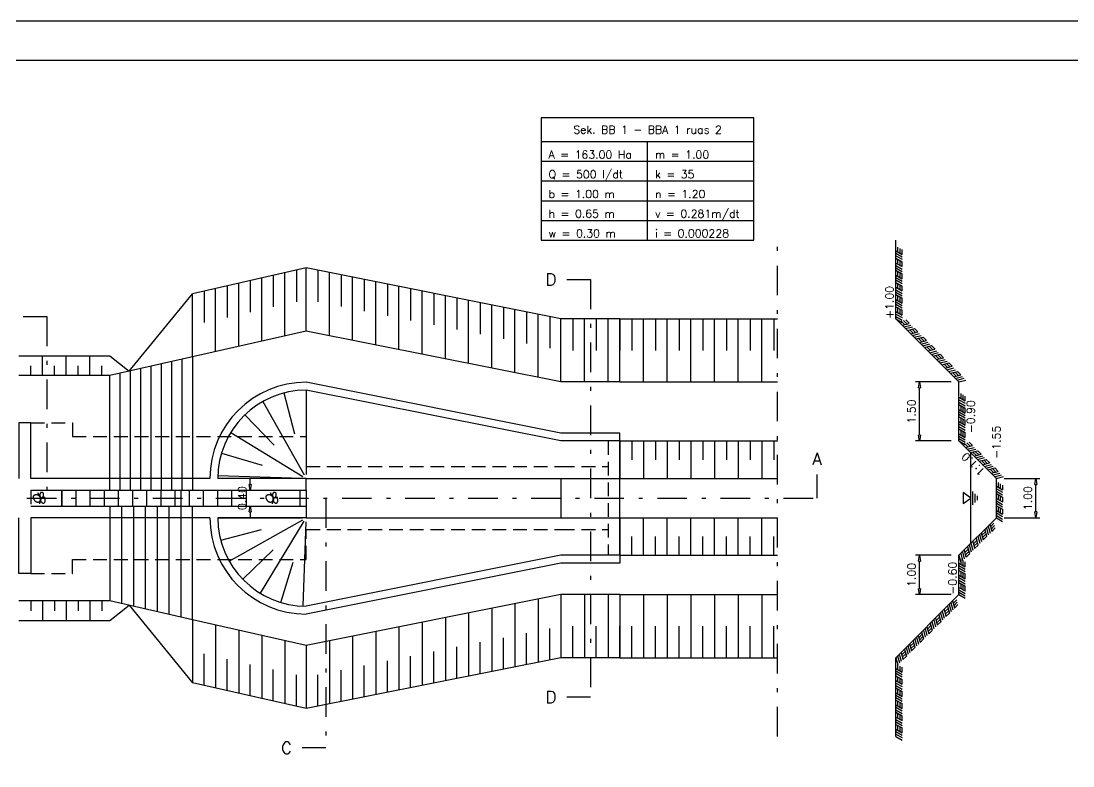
# Model space of a CAD drawing. Header units: inches. Extents: x -5 to 79.1, y -1 to 58.4.
# Drawn here: x 18.96 to 45.65, y 39.49 to 58.4 of the extents above; entities that cross this region are included whole.
import ezdxf
from ezdxf.enums import TextEntityAlignment as Align

# ---------------------------------------------------------------- set-up
doc = ezdxf.new("R2010")
doc.units = ezdxf.units.IN
doc.header["$MEASUREMENT"] = 0
doc.linetypes.add('DASHDOT', pattern=[1, 0.5, -0.25, 0, -0.25])
doc.linetypes.add('DASHED', pattern=[0.75, 0.5, -0.25])
doc.styles.add('L120', font='simplex.shx', dxfattribs={"height": 0.1525})
doc.styles.add('L80', font='simplex.shx', dxfattribs={"height": 0.1015})
doc.styles.get("Standard").update_dxf_attribs({"font": 'simplex.shx'})
doc.dimstyles.get("Standard").update_dxf_attribs({"dimtxt": 0.18, "dimasz": 0.18, "dimexe": 0.18, "dimexo": 0.0625, "dimgap": 0.09, "dimtad": 0, "dimtih": 1, "dimtoh": 1, "dimdec": 4, "dimzin": 0, "dimdsep": 46, "dimtxsty": 'Standard', "dimcen": 0.09, "dimadec": 0, "dimazin": 0, "dimtfac": 1, "dimtdec": 4, "dimtofl": 0, "dimtmove": 0, "dimatfit": 3, "dimfxl": 1, "dimtolj": 1, "dimtzin": 0, "dimarcsym": 0})

# ---------------------------------------------------------------- blocks, each defined once
blk = doc.blocks.new('KOPbang')
at = {"color": 2}
blk.add_lwpolyline([(-5, -1), (79.1, -1), (79.1, 58.4), (-5, 58.4)], close=True, dxfattribs=at)
at = {"color": 6}
blk.add_lwpolyline([(0, 0), (78.1, 0), (78.1, 57.4), (0, 57.4)], close=True, dxfattribs=at)
blk = doc.blocks.new('batu')
at = {"color": 1, "linetype": 'Continuous'}
for p, q in [((0.00003, 0.00014), (-0.00066, 0.00136)), ((0.00027, 0.00011), (0.00118, 0.00035)), ((0.0001, -0.00004), (-0.0002, -0.00148))]:
    blk.add_line(p, q, dxfattribs=at)
at = {"color": 2, "linetype": 'Continuous'}
for points in [[(-0.00122, 0.00089), (-0.00116, 0.0009), (-0.00109, 0.00091), (-0.00102, 0.00091), (-0.00095, 0.0009), (-0.00088, 0.00089), (-0.00081, 0.00088), (-0.00074, 0.00086), (-0.00067, 0.00084), (-0.0006, 0.0008), (-0.00054, 0.00077), (-0.00048, 0.00073), (-0.00042, 0.00068), (-0.00037, 0.00063), (-0.00032, 0.00058), (-0.00027, 0.00053), (-0.00023, 0.00048), (-0.00019, 0.00042), (-0.00015, 0.00037), (-0.00012, 0.00031), (-0.00009, 0.00025), (-0.00007, 0.00019), (-0.00005, 0.00012), (-0.00003, 0.00006), (-0.00002, -0.00001), (-0.00002, -0.00009), (-0.00002, -0.00016), (-0.00002, -0.00024), (-0.00003, -0.00032), (-0.00004, -0.00039), (-0.00005, -0.00047), (-0.00007, -0.00054), (-0.00009, -0.00061), (-0.00011, -0.00067), (-0.00013, -0.00073), (-0.00016, -0.00079), (-0.00018, -0.00084), (-0.00021, -0.00088), (-0.00025, -0.00092), (-0.00028, -0.00096), (-0.00032, -0.00099), (-0.00036, -0.00102), (-0.00041, -0.00104), (-0.00046, -0.00106), (-0.00051, -0.00107), (-0.00056, -0.00108), (-0.00062, -0.00108), (-0.00069, -0.00108), (-0.00075, -0.00107), (-0.00083, -0.00105), (-0.0009, -0.00102), (-0.00098, -0.00099), (-0.00106, -0.00095), (-0.00114, -0.0009), (-0.00122, -0.00085), (-0.00129, -0.00078), (-0.00137, -0.00071), (-0.00144, -0.00063), (-0.0015, -0.00055), (-0.00156, -0.00045), (-0.00161, -0.00036), (-0.00166, -0.00026), (-0.0017, -0.00016), (-0.00173, -0.00006), (-0.00175, 0.00003), (-0.00176, 0.00013), (-0.00177, 0.00022), (-0.00176, 0.0003), (-0.00175, 0.00039), (-0.00174, 0.00046), (-0.00171, 0.00053), (-0.00168, 0.0006), (-0.00165, 0.00065), (-0.00161, 0.0007), (-0.00156, 0.00075), (-0.00152, 0.00078), (-0.00147, 0.00082), (-0.00141, 0.00084), (-0.00135, 0.00086), (-0.00129, 0.00088)], [(-0.00009, 0.00109), (-0.00011, 0.00103), (-0.00012, 0.00097), (-0.00013, 0.0009), (-0.00014, 0.00084), (-0.00014, 0.00077), (-0.00014, 0.0007), (-0.00014, 0.00064), (-0.00013, 0.00058), (-0.00011, 0.00052), (-0.0001, 0.00047), (-0.00007, 0.00042), (-0.00005, 0.00037), (-0.00002, 0.00033), (0.00002, 0.0003), (0.00006, 0.00027), (0.00011, 0.00024), (0.00015, 0.00022), (0.00021, 0.0002), (0.00026, 0.00019), (0.00032, 0.00019), (0.00038, 0.00019), (0.00043, 0.0002), (0.00049, 0.00021), (0.00054, 0.00023), (0.00058, 0.00026), (0.00062, 0.0003), (0.00066, 0.00034), (0.00069, 0.00039), (0.00071, 0.00044), (0.00074, 0.0005), (0.00076, 0.00056), (0.00077, 0.00063), (0.00079, 0.0007), (0.0008, 0.00076), (0.0008, 0.00083), (0.0008, 0.0009), (0.0008, 0.00097), (0.0008, 0.00103), (0.00079, 0.00109), (0.00078, 0.00114), (0.00077, 0.00119), (0.00075, 0.00123), (0.00073, 0.00127), (0.00071, 0.0013), (0.00068, 0.00132), (0.00064, 0.00135), (0.00061, 0.00137), (0.00056, 0.00138), (0.00052, 0.0014), (0.00046, 0.00141), (0.00041, 0.00141), (0.00036, 0.00142), (0.0003, 0.00142), (0.00025, 0.00141), (0.00019, 0.0014), (0.00015, 0.00139), (0.0001, 0.00137), (0.00006, 0.00134), (0.00003, 0.00131), (0, 0.00128), (-0.00003, 0.00124), (-0.00005, 0.00119), (-0.00007, 0.00114)], [(0.00008, -0.00032), (0.00007, -0.0004), (0.00006, -0.00048), (0.00006, -0.00056), (0.00007, -0.00064), (0.00009, -0.00073), (0.00011, -0.0008), (0.00015, -0.00088), (0.0002, -0.00095), (0.00026, -0.00102), (0.00033, -0.00108), (0.0004, -0.00114), (0.00048, -0.00119), (0.00056, -0.00123), (0.00064, -0.00125), (0.00072, -0.00127), (0.00079, -0.00127), (0.00087, -0.00126), (0.00093, -0.00123), (0.00099, -0.0012), (0.00105, -0.00115), (0.00109, -0.00109), (0.00114, -0.00102), (0.00117, -0.00094), (0.0012, -0.00086), (0.00122, -0.00077), (0.00123, -0.00067), (0.00124, -0.00057), (0.00124, -0.00047), (0.00122, -0.00037), (0.0012, -0.00028), (0.00116, -0.00019), (0.00112, -0.00012), (0.00106, -0.00005), (0.00099, 0.00001), (0.00091, 0.00005), (0.00083, 0.00008), (0.00074, 0.00011), (0.00065, 0.00012), (0.00057, 0.00012), (0.00049, 0.0001), (0.00041, 0.00008), (0.00034, 0.00005), (0.00028, 0), (0.00023, -0.00005), (0.00018, -0.00011), (0.00014, -0.00018), (0.00011, -0.00025)]]:
    blk.add_lwpolyline(points, close=True, dxfattribs=at)
blk = doc.blocks.new('_ClosedBlank')
at = {"color": 0, "linetype": 'ByBlock', "lineweight": -2}
for p, q in [((-1, 0.17), (0, 0)), ((-1, 0.17), (-1, -0.17)), ((0, 0), (-1, -0.17))]:
    blk.add_line(p, q, dxfattribs=at)
blk = doc.blocks.new('*D50')
at = {"color": 1, "linetype": 'Continuous', "lineweight": -2}
for p, q in [((24.776, 46.64), (24.776, 46.79)), ((24.876, 46.49), (24.8775, 46.49)), ((24.776, 45.94), (24.776, 45.79)), ((24.876, 46.09), (24.8775, 46.09))]:
    blk.add_line(p, q, dxfattribs=at)
at = {"layer": 'Defpoints', "color": 0, "linetype": 'Continuous'}
for p in [(24.676, 46.49), (24.776, 46.49), (24.676, 46.09)]:
    blk.add_point(p, dxfattribs=at)
at = {"color": 1, "linetype": 'Continuous', "lineweight": -2, "xscale": 0.15, "yscale": 0.15, "zscale": 0.15}
for p, rotation in [((24.776, 46.49), 270), ((24.776, 46.09), 90)]:
    blk.add_blockref('_ClosedBlank', p, dxfattribs=dict(at, rotation=rotation))
at = {"color": 2, "linetype": 'Continuous', "insert": (24.573, 46.29), "char_height": 0.203, "attachment_point": 5, "rotation": 90}
blk.add_mtext('\\A1;0.40', dxfattribs=at)
blk = doc.blocks.new('HWL')
at = {"color": 2, "linetype": 'Continuous'}
for p, q in [((-0.0014, 0.00196), (0, 0)), ((0.0014, 0.00196), (-0.0014, 0.00196)), ((0, 0), (0.0014, 0.00196)), ((-0.00168, -0.00056), (0.00168, -0.00056)), ((-0.00112, -0.00112), (0.00112, -0.00112)), ((-0.00056, -0.00168), (0.00056, -0.00168))]:
    blk.add_line(p, q, dxfattribs=at)
blk = doc.blocks.new('*D51')
at = {"color": 1, "linetype": 'Continuous', "lineweight": -2}
for p, q in [((42.56, 49.24), (41.6585, 49.24)), ((41.76, 47.89), (41.76, 49.09)), ((42.56, 47.74), (41.6585, 47.74))]:
    blk.add_line(p, q, dxfattribs=at)
at = {"layer": 'Defpoints', "color": 0, "linetype": 'Continuous'}
for p in [(41.76, 49.24), (42.76, 49.24), (42.76, 47.74)]:
    blk.add_point(p, dxfattribs=at)
at = {"color": 1, "linetype": 'Continuous', "lineweight": -2, "xscale": 0.15, "yscale": 0.15, "zscale": 0.15}
for p, rotation in [((41.76, 49.24), 90), ((41.76, 47.74), 270)]:
    blk.add_blockref('_ClosedBlank', p, dxfattribs=dict(at, rotation=rotation))
at = {"color": 2, "linetype": 'Continuous', "insert": (41.557, 48.49), "char_height": 0.203, "attachment_point": 5, "rotation": 90}
blk.add_mtext('\\A1;1.50', dxfattribs=at)
blk = doc.blocks.new('*D52')
at = {"color": 1, "linetype": 'Continuous', "lineweight": -2}
for p, q in [((42.56, 44.84), (41.6585, 44.84)), ((41.76, 43.99), (41.76, 44.69)), ((42.56, 43.84), (41.6585, 43.84))]:
    blk.add_line(p, q, dxfattribs=at)
at = {"layer": 'Defpoints', "color": 0, "linetype": 'Continuous'}
for p in [(41.76, 44.84), (42.76, 44.84), (42.76, 43.84)]:
    blk.add_point(p, dxfattribs=at)
at = {"color": 1, "linetype": 'Continuous', "lineweight": -2, "xscale": 0.15, "yscale": 0.15, "zscale": 0.15}
for p, rotation in [((41.76, 44.84), 90), ((41.76, 43.84), 270)]:
    blk.add_blockref('_ClosedBlank', p, dxfattribs=dict(at, rotation=rotation))
at = {"color": 2, "linetype": 'Continuous', "insert": (41.557, 44.34), "char_height": 0.203, "attachment_point": 5, "rotation": 90}
blk.add_mtext('\\A1;1.00', dxfattribs=at)
blk = doc.blocks.new('*D53')
at = {"color": 1, "linetype": 'Continuous', "lineweight": -2}
for p, q in [((43.91, 46.79), (44.8115, 46.79)), ((44.71, 45.94), (44.71, 46.64)), ((43.91, 45.79), (44.8115, 45.79))]:
    blk.add_line(p, q, dxfattribs=at)
at = {"layer": 'Defpoints', "color": 0, "linetype": 'Continuous'}
for p in [(43.71, 46.79), (44.71, 46.79), (43.71, 45.79)]:
    blk.add_point(p, dxfattribs=at)
at = {"color": 1, "linetype": 'Continuous', "lineweight": -2, "xscale": 0.15, "yscale": 0.15, "zscale": 0.15}
for p, rotation in [((44.71, 46.79), 90), ((44.71, 45.79), 270)]:
    blk.add_blockref('_ClosedBlank', p, dxfattribs=dict(at, rotation=rotation))
at = {"color": 2, "linetype": 'Continuous', "insert": (44.507, 46.29), "char_height": 0.203, "attachment_point": 5, "rotation": 90}
blk.add_mtext('\\A1;1.00', dxfattribs=at)

msp = doc.modelspace()

# ---------------------------------------------------------------- linework, layer by layer
at = {"color": 2, "linetype": 'Continuous'}
for p, q in [((37.56, 55.94), (32.16, 55.94)), ((32.16, 55.94), (32.16, 52.84)), ((37.56, 52.84), (37.56, 55.94)), ((32.16, 55.34), (37.56, 55.34)), ((34.86, 52.84), (34.86, 55.34)), ((34.86, 52.84), (34.86, 55.34)), ((32.16, 54.84), (37.56, 54.84)), ((32.16, 54.34), (37.56, 54.34)), ((32.16, 53.84), (37.56, 53.84)), ((32.16, 53.34), (37.56, 53.34)), ((32.16, 52.84), (37.56, 52.84)), ((25.95, 52.075), (25.95, 51.275)), ((26.494, 52.073), (26.494, 51.273)), ((24.78, 51.809), (24.78, 51.009)), ((25.365, 51.942), (25.365, 51.142)), ((27.083, 51.955), (27.083, 51.155)), ((27.671, 51.838), (27.671, 51.038)), ((23.61, 51.544), (23.61, 50.744)), ((24.195, 51.676), (24.195, 50.876)), ((28.259, 51.72), (28.259, 50.92)), ((28.848, 51.602), (28.848, 50.802)), ((29.436, 51.485), (29.436, 50.685)), ((30.024, 51.367), (30.024, 50.567)), ((30.613, 51.249), (30.613, 50.449)), ((31.201, 51.132), (31.201, 50.332)), ((31.789, 51.014), (31.789, 50.214)), ((32.378, 50.896), (32.378, 50.096)), ((32.96, 50.84), (32.96, 50.04)), ((33.56, 50.84), (33.56, 50.04)), ((34.16, 50.84), (34.16, 50.04)), ((34.46, 50.84), (34.46, 50.04)), ((35.06, 50.84), (35.06, 50.04)), ((35.66, 50.84), (35.66, 50.04)), ((36.26, 50.84), (36.26, 50.04)), ((36.86, 50.84), (36.86, 50.04)), ((37.46, 50.84), (37.46, 50.04)), ((38.06, 50.84), (38.06, 50.04)), ((19.21, 49.4), (19.21, 49.65)), ((19.21, 49.4), (19.21, 49.65)), ((19.81, 49.4), (19.81, 49.65)), ((20.41, 49.4), (20.41, 49.65)), ((21.01, 49.4), (21.01, 49.65)), ((25.632, 48.959), (25.903, 47.923)), ((24.642, 48.402), (25.386, 47.632)), ((34.46, 47.74), (34.46, 47.265)), ((35.06, 47.74), (35.06, 47.265)), ((35.66, 47.74), (35.66, 47.265)), ((36.26, 47.74), (36.26, 47.265)), ((36.86, 47.74), (36.86, 47.265)), ((37.46, 47.74), (37.46, 47.265)), ((38.06, 47.74), (38.06, 47.265)), ((24.052, 47.431), (25.078, 47.125)), ((43.06, 45.14), (43.06, 47.44)), ((24.031, 45.222), (25.067, 45.493)), ((34.46, 44.84), (34.46, 45.315)), ((35.06, 44.84), (35.06, 45.315)), ((35.66, 44.84), (35.66, 45.315)), ((36.26, 44.84), (36.26, 45.315)), ((36.86, 44.84), (36.86, 45.315)), ((37.46, 44.84), (37.46, 45.315)), ((38.06, 44.84), (38.06, 45.315)), ((24.588, 44.232), (25.358, 44.976)), ((25.559, 43.642), (25.865, 44.668)), ((19.21, 43.68), (19.21, 43.43)), ((19.21, 43.68), (19.21, 43.43)), ((19.81, 43.68), (19.81, 43.43)), ((20.41, 43.68), (20.41, 43.43)), ((21.01, 43.68), (21.01, 43.43)), ((32.378, 42.184), (32.378, 42.984)), ((32.96, 42.24), (32.96, 43.04)), ((33.56, 42.24), (33.56, 43.04)), ((34.16, 42.24), (34.16, 43.04)), ((34.46, 42.24), (34.46, 43.04)), ((35.06, 42.24), (35.06, 43.04)), ((35.66, 42.24), (35.66, 43.04)), ((36.26, 42.24), (36.26, 43.04)), ((36.86, 42.24), (36.86, 43.04)), ((37.46, 42.24), (37.46, 43.04)), ((38.06, 42.24), (38.06, 43.04)), ((31.201, 41.948), (31.201, 42.748)), ((31.789, 42.066), (31.789, 42.866)), ((30.024, 41.713), (30.024, 42.513)), ((30.613, 41.831), (30.613, 42.631)), ((23.61, 41.536), (23.61, 42.336)), ((24.195, 41.404), (24.195, 42.204)), ((28.848, 41.478), (28.848, 42.278)), ((29.436, 41.595), (29.436, 42.395)), ((24.78, 41.271), (24.78, 42.071)), ((25.365, 41.138), (25.365, 41.938)), ((27.083, 41.125), (27.083, 41.925)), ((27.671, 41.242), (27.671, 42.042)), ((28.259, 41.36), (28.259, 42.16)), ((25.95, 41.005), (25.95, 41.805)), ((26.494, 41.007), (26.494, 41.807))]:
    msp.add_line(p, q, dxfattribs=at)
at = {"color": 6, "linetype": 'DASHDOT', "ltscale": 1.5}
msp.add_line((38.16, 40.24), (38.16, 52.84), dxfattribs=at)
at = {"color": 4, "linetype": 'Continuous'}
for p, q in [((41.16, 50.84), (41.16, 52.84)), ((42.76, 49.24), (41.16, 50.84)), ((42.76, 47.74), (42.76, 49.24)), ((43.71, 46.79), (42.76, 47.74)), ((43.71, 45.79), (43.71, 46.79)), ((42.76, 44.84), (43.71, 45.79)), ((42.76, 43.84), (42.76, 44.84)), ((41.16, 42.24), (42.76, 43.84)), ((41.16, 40.24), (41.16, 42.24))]:
    msp.add_line(p, q, dxfattribs=at)
at = {"color": 1, "linetype": 'Continuous'}
for p, q in [((41.213, 52.536), (41.213, 52.659)), ((41.267, 52.505), (41.267, 52.628)), ((41.32, 52.474), (41.32, 52.598)), ((41.16, 52.567), (41.319, 52.475)), ((41.16, 52.505), (41.319, 52.413)), ((41.16, 52.443), (41.319, 52.352)), ((41.16, 52.382), (41.319, 52.29)), ((41.213, 52.228), (41.213, 52.351)), ((41.267, 52.197), (41.267, 52.32)), ((26.2, 50.532), (26.2, 52.132)), ((41.16, 52.258), (41.319, 52.167)), ((41.16, 52.197), (41.319, 52.105)), ((41.16, 52.135), (41.319, 52.043)), ((41.16, 52.073), (41.319, 51.982)), ((41.213, 51.919), (41.213, 52.043)), ((41.32, 52.166), (41.32, 52.289)), ((25.073, 50.276), (25.073, 51.876)), ((25.658, 50.409), (25.658, 52.009)), ((26.788, 50.414), (26.788, 52.014)), ((27.377, 50.297), (27.377, 51.897)), ((27.965, 50.179), (27.965, 51.779)), ((41.16, 51.95), (41.319, 51.858)), ((41.16, 51.888), (41.319, 51.797)), ((41.16, 51.827), (41.319, 51.735)), ((41.267, 51.888), (41.267, 52.012)), ((41.32, 51.858), (41.32, 51.981)), ((23.902, 50.01), (23.902, 51.61)), ((24.488, 50.143), (24.488, 51.743)), ((28.553, 50.061), (28.553, 51.661)), ((29.142, 49.944), (29.142, 51.544)), ((41.16, 51.765), (41.319, 51.673)), ((41.16, 51.642), (41.319, 51.55)), ((41.16, 51.58), (41.319, 51.488)), ((41.16, 51.518), (41.319, 51.427)), ((41.213, 51.611), (41.213, 51.734)), ((41.267, 51.58), (41.267, 51.703)), ((41.32, 51.549), (41.32, 51.673)), ((23.317, 49.877), (23.317, 51.477)), ((29.73, 49.826), (29.73, 51.426)), ((30.318, 49.708), (30.318, 51.308)), ((41.16, 51.457), (41.319, 51.365)), ((41.16, 51.333), (41.319, 51.242)), ((41.16, 51.272), (41.319, 51.18)), ((41.213, 51.303), (41.213, 51.426)), ((41.267, 51.272), (41.267, 51.395)), ((41.32, 51.241), (41.32, 51.364)), ((30.907, 49.591), (30.907, 51.191)), ((31.495, 49.473), (31.495, 51.073)), ((41.16, 51.21), (41.319, 51.118)), ((41.16, 51.148), (41.319, 51.057)), ((41.16, 51.025), (41.319, 50.933)), ((41.213, 50.994), (41.213, 51.117)), ((41.267, 50.963), (41.267, 51.087)), ((41.32, 50.932), (41.32, 51.056)), ((32.083, 49.355), (32.083, 50.955)), ((32.66, 49.24), (32.66, 50.84)), ((33.26, 49.24), (33.26, 50.84)), ((33.86, 49.24), (33.86, 50.84)), ((34.16, 49.24), (34.16, 50.84)), ((34.76, 49.24), (34.76, 50.84)), ((35.36, 49.24), (35.36, 50.84)), ((35.96, 49.24), (35.96, 50.84)), ((36.56, 49.24), (36.56, 50.84)), ((37.16, 49.24), (37.16, 50.84)), ((37.76, 49.24), (37.76, 50.84)), ((41.16, 50.963), (41.319, 50.872)), ((41.16, 50.902), (41.319, 50.81)), ((41.16, 50.84), (41.319, 50.748)), ((41.381, 50.695), (41.293, 50.782)), ((41.321, 50.679), (41.498, 50.726)), ((41.44, 50.711), (41.353, 50.798)), ((41.5, 50.727), (41.413, 50.814)), ((41.365, 50.635), (41.542, 50.683)), ((41.408, 50.592), (41.585, 50.639)), ((41.452, 50.548), (41.629, 50.596)), ((41.599, 50.477), (41.511, 50.564)), ((41.539, 50.461), (41.716, 50.508)), ((41.658, 50.493), (41.571, 50.58)), ((41.583, 50.417), (41.76, 50.465)), ((41.718, 50.509), (41.631, 50.596)), ((41.626, 50.374), (41.803, 50.421)), ((41.67, 50.33), (41.847, 50.378)), ((41.817, 50.259), (41.729, 50.346)), ((41.757, 50.243), (41.934, 50.29)), ((41.876, 50.275), (41.789, 50.362)), ((41.801, 50.199), (41.978, 50.247)), ((41.844, 50.156), (42.021, 50.203)), ((41.936, 50.291), (41.849, 50.378)), ((41.888, 50.112), (42.065, 50.16)), ((42.035, 50.041), (41.947, 50.128)), ((41.975, 50.025), (42.152, 50.072)), ((42.094, 50.057), (42.007, 50.144)), ((42.019, 49.981), (42.196, 50.029)), ((42.062, 49.938), (42.239, 49.985)), ((42.154, 50.073), (42.067, 50.16)), ((42.106, 49.894), (42.283, 49.942)), ((42.253, 49.823), (42.165, 49.91)), ((42.312, 49.839), (42.225, 49.926)), ((42.372, 49.855), (42.285, 49.942)), ((19.51, 49.4), (19.51, 49.9)), ((20.11, 49.4), (20.11, 49.9)), ((20.71, 49.4), (20.71, 49.9)), ((22.53, 46.49), (22.53, 49.698)), ((22.792, 46.49), (22.792, 49.758)), ((23.055, 46.49), (23.055, 49.817)), ((42.193, 49.807), (42.37, 49.854)), ((42.237, 49.763), (42.414, 49.811)), ((42.28, 49.72), (42.457, 49.767)), ((42.324, 49.676), (42.501, 49.723)), ((42.471, 49.605), (42.384, 49.692)), ((42.53, 49.621), (42.443, 49.708)), ((42.59, 49.637), (42.503, 49.724)), ((21.217, 46.49), (21.217, 49.4)), ((21.48, 46.49), (21.48, 49.46)), ((21.742, 46.49), (21.742, 49.519)), ((22.005, 46.49), (22.005, 49.579)), ((22.267, 46.49), (22.267, 49.639)), ((42.411, 49.589), (42.588, 49.636)), ((42.455, 49.545), (42.632, 49.593)), ((42.498, 49.502), (42.675, 49.549)), ((42.542, 49.458), (42.719, 49.505)), ((42.689, 49.387), (42.602, 49.474)), ((42.629, 49.371), (42.806, 49.418)), ((42.748, 49.403), (42.661, 49.49)), ((42.673, 49.327), (42.85, 49.375)), ((42.808, 49.419), (42.721, 49.506)), ((42.716, 49.284), (42.893, 49.331)), ((42.76, 49.24), (42.937, 49.287)), ((26.2, 49.032), (26.2, 46.89)), ((42.76, 48.85), (42.919, 48.758)), ((42.813, 48.819), (42.813, 48.943)), ((42.867, 48.788), (42.867, 48.912)), ((42.92, 48.758), (42.92, 48.881)), ((25.101, 48.744), (26.151, 46.877)), ((25.101, 48.744), (26.151, 46.877)), ((42.76, 48.788), (42.919, 48.697)), ((42.76, 48.727), (42.919, 48.635)), ((42.76, 48.665), (42.919, 48.573)), ((42.813, 48.511), (42.813, 48.634)), ((42.867, 48.48), (42.867, 48.603)), ((42.76, 48.542), (42.919, 48.45)), ((42.76, 48.48), (42.919, 48.388)), ((42.76, 48.418), (42.919, 48.327)), ((42.76, 48.357), (42.919, 48.265)), ((42.813, 48.203), (42.813, 48.326)), ((42.92, 48.449), (42.92, 48.573)), ((42.76, 48.233), (42.919, 48.142)), ((42.76, 48.172), (42.919, 48.08)), ((42.76, 48.11), (42.919, 48.018)), ((42.76, 48.048), (42.919, 47.957)), ((42.867, 48.172), (42.867, 48.295)), ((42.92, 48.141), (42.92, 48.264)), ((24.284, 47.954), (26.115, 46.842)), ((24.284, 47.954), (26.115, 46.842)), ((42.76, 47.925), (42.919, 47.833)), ((42.76, 47.863), (42.919, 47.772)), ((42.76, 47.802), (42.919, 47.71)), ((42.813, 47.894), (42.813, 48.017)), ((42.867, 47.863), (42.867, 47.987)), ((42.92, 47.833), (42.92, 47.956)), ((34.16, 47.74), (34.16, 46.79)), ((34.76, 47.74), (34.76, 46.79)), ((35.36, 47.74), (35.36, 46.79)), ((35.96, 47.74), (35.96, 46.79)), ((36.56, 47.74), (36.56, 46.79)), ((37.16, 47.74), (37.16, 46.79)), ((37.76, 47.74), (37.76, 46.79)), ((42.76, 47.74), (42.919, 47.648)), ((42.985, 47.591), (42.897, 47.678)), ((42.925, 47.575), (43.102, 47.622)), ((43.044, 47.607), (42.957, 47.694)), ((42.969, 47.531), (43.146, 47.579)), ((43.012, 47.488), (43.189, 47.535)), ((43.104, 47.623), (43.017, 47.71)), ((43.056, 47.444), (43.233, 47.492)), ((43.203, 47.373), (43.115, 47.46)), ((43.143, 47.357), (43.32, 47.404)), ((43.262, 47.389), (43.175, 47.476)), ((43.187, 47.313), (43.364, 47.361)), ((43.23, 47.27), (43.407, 47.317)), ((43.322, 47.405), (43.235, 47.492)), ((43.274, 47.226), (43.451, 47.273)), ((43.421, 47.155), (43.334, 47.242)), ((43.48, 47.171), (43.393, 47.258)), ((43.54, 47.187), (43.453, 47.274)), ((43.361, 47.139), (43.538, 47.186)), ((43.405, 47.095), (43.582, 47.143)), ((43.448, 47.052), (43.625, 47.099)), ((43.492, 47.008), (43.669, 47.055)), ((43.639, 46.937), (43.552, 47.024)), ((43.698, 46.953), (43.611, 47.04)), ((43.758, 46.969), (43.671, 47.056)), ((23.959, 46.865), (26.1, 46.793)), ((43.579, 46.921), (43.756, 46.968)), ((43.623, 46.877), (43.8, 46.925)), ((43.666, 46.834), (43.843, 46.881)), ((43.71, 46.79), (43.887, 46.837)), ((20, 46.09), (20, 46.49)), ((20.36, 46.09), (20.36, 46.49)), ((20.719, 46.09), (20.719, 46.49)), ((21.079, 46.09), (21.079, 46.49)), ((21.439, 46.09), (21.439, 46.49)), ((21.798, 46.09), (21.798, 46.49)), ((22.158, 46.09), (22.158, 46.49)), ((22.518, 46.09), (22.518, 46.49)), ((22.878, 46.09), (22.878, 46.49)), ((23.237, 46.09), (23.237, 46.49)), ((23.597, 46.09), (23.597, 46.49)), ((23.957, 46.09), (23.957, 46.49)), ((24.316, 46.09), (24.316, 46.49)), ((43.71, 46.592), (43.869, 46.5)), ((43.71, 46.53), (43.869, 46.438)), ((43.71, 46.468), (43.869, 46.377)), ((43.763, 46.561), (43.763, 46.684)), ((43.817, 46.53), (43.817, 46.653)), ((43.87, 46.499), (43.87, 46.623)), ((43.71, 46.407), (43.869, 46.315)), ((43.71, 46.283), (43.869, 46.192)), ((43.71, 46.222), (43.869, 46.13)), ((43.763, 46.252), (43.763, 46.376)), ((43.817, 46.222), (43.817, 46.345)), ((43.87, 46.191), (43.87, 46.314)), ((21.217, 46.09), (21.217, 43.68)), ((21.517, 46.09), (21.517, 43.612)), ((21.817, 46.09), (21.817, 43.544)), ((22.117, 46.09), (22.117, 43.476)), ((22.417, 46.09), (22.417, 43.407)), ((22.717, 46.09), (22.717, 43.339)), ((23.017, 46.09), (23.017, 43.271)), ((43.71, 46.16), (43.869, 46.068)), ((43.71, 46.098), (43.869, 46.007)), ((43.71, 45.975), (43.869, 45.883)), ((43.71, 45.913), (43.869, 45.822)), ((43.763, 45.944), (43.763, 46.068)), ((43.817, 45.913), (43.817, 46.037)), ((43.87, 45.883), (43.87, 46.006)), ((23.958, 45.79), (26.1, 45.79)), ((24.246, 44.691), (26.113, 45.741)), ((24.246, 44.691), (26.113, 45.741)), ((25.036, 43.874), (26.148, 45.705)), ((25.036, 43.874), (26.148, 45.705)), ((26.125, 43.549), (26.197, 45.69)), ((34.16, 44.84), (34.16, 45.79)), ((34.76, 44.84), (34.76, 45.79)), ((35.36, 44.84), (35.36, 45.79)), ((35.96, 44.84), (35.96, 45.79)), ((36.56, 44.84), (36.56, 45.79)), ((37.16, 44.84), (37.16, 45.79)), ((37.76, 44.84), (37.76, 45.79)), ((43.561, 45.565), (43.648, 45.653)), ((43.71, 45.852), (43.869, 45.76)), ((43.71, 45.79), (43.869, 45.698)), ((43.327, 45.407), (43.374, 45.23)), ((43.343, 45.347), (43.43, 45.435)), ((43.359, 45.288), (43.446, 45.375)), ((43.414, 45.494), (43.462, 45.317)), ((43.458, 45.538), (43.505, 45.361)), ((43.501, 45.581), (43.549, 45.404)), ((43.545, 45.625), (43.592, 45.448)), ((43.577, 45.506), (43.664, 45.593)), ((43.593, 45.446), (43.68, 45.533)), ((43.065, 45.145), (43.113, 44.968)), ((43.109, 45.189), (43.156, 45.012)), ((43.125, 45.129), (43.212, 45.216)), ((43.141, 45.07), (43.228, 45.157)), ((43.196, 45.276), (43.243, 45.099)), ((43.24, 45.32), (43.287, 45.143)), ((43.283, 45.363), (43.331, 45.186)), ((43.375, 45.228), (43.462, 45.315)), ((42.76, 44.84), (42.807, 44.663)), ((42.804, 44.884), (42.851, 44.707)), ((42.847, 44.927), (42.895, 44.75)), ((42.891, 44.971), (42.938, 44.794)), ((42.907, 44.911), (42.994, 44.998)), ((42.923, 44.852), (43.01, 44.939)), ((42.939, 44.792), (43.026, 44.879)), ((42.978, 45.058), (43.025, 44.881)), ((43.022, 45.102), (43.069, 44.925)), ((43.157, 45.01), (43.244, 45.097)), ((42.76, 44.642), (42.919, 44.55)), ((42.76, 44.58), (42.919, 44.488)), ((42.813, 44.611), (42.813, 44.734)), ((42.867, 44.58), (42.867, 44.703)), ((42.92, 44.549), (42.92, 44.673)), ((42.76, 44.518), (42.919, 44.427)), ((42.76, 44.457), (42.919, 44.365)), ((42.76, 44.333), (42.919, 44.242)), ((42.813, 44.303), (42.813, 44.426)), ((42.867, 44.272), (42.867, 44.395)), ((42.92, 44.241), (42.92, 44.364)), ((42.76, 44.272), (42.919, 44.18)), ((42.76, 44.21), (42.919, 44.118)), ((42.76, 44.148), (42.919, 44.057)), ((42.813, 43.994), (42.813, 44.118)), ((42.867, 43.963), (42.867, 44.087)), ((42.92, 43.932), (42.92, 44.056)), ((32.66, 43.84), (32.66, 42.24)), ((33.26, 43.84), (33.26, 42.24)), ((33.86, 43.84), (33.86, 42.24)), ((34.16, 43.84), (34.16, 42.24)), ((34.76, 43.84), (34.76, 42.24)), ((35.36, 43.84), (35.36, 42.24)), ((35.96, 43.84), (35.96, 42.24)), ((36.56, 43.84), (36.56, 42.24)), ((37.16, 43.84), (37.16, 42.24)), ((37.76, 43.84), (37.76, 42.24)), ((42.76, 44.025), (42.919, 43.933)), ((42.76, 43.963), (42.919, 43.872)), ((42.76, 43.902), (42.919, 43.81)), ((42.76, 43.84), (42.919, 43.748)), ((19.51, 43.68), (19.51, 43.18)), ((20.11, 43.68), (20.11, 43.18)), ((20.71, 43.68), (20.71, 43.18)), ((31.495, 43.607), (31.495, 42.007)), ((32.083, 43.725), (32.083, 42.125)), ((42.468, 43.548), (42.516, 43.371)), ((42.512, 43.592), (42.559, 43.415)), ((42.555, 43.635), (42.603, 43.458)), ((42.599, 43.679), (42.646, 43.502)), ((42.615, 43.619), (42.702, 43.707)), ((42.631, 43.56), (42.718, 43.647)), ((42.647, 43.5), (42.734, 43.587)), ((29.73, 43.254), (29.73, 41.654)), ((30.318, 43.372), (30.318, 41.772)), ((30.907, 43.489), (30.907, 41.889)), ((42.163, 43.243), (42.21, 43.066)), ((42.179, 43.183), (42.266, 43.271)), ((42.25, 43.33), (42.298, 43.153)), ((42.294, 43.374), (42.341, 43.197)), ((42.337, 43.417), (42.385, 43.24)), ((42.381, 43.461), (42.428, 43.284)), ((42.397, 43.401), (42.484, 43.489)), ((42.413, 43.342), (42.5, 43.429)), ((42.429, 43.282), (42.516, 43.369)), ((23.317, 43.203), (23.317, 41.603)), ((23.902, 43.07), (23.902, 41.47)), ((28.553, 43.019), (28.553, 41.419)), ((29.142, 43.136), (29.142, 41.536)), ((41.901, 42.981), (41.949, 42.804)), ((41.945, 43.025), (41.992, 42.848)), ((41.961, 42.965), (42.048, 43.053)), ((41.977, 42.906), (42.064, 42.993)), ((42.032, 43.112), (42.08, 42.935)), ((42.076, 43.156), (42.123, 42.979)), ((42.119, 43.199), (42.167, 43.022)), ((42.195, 43.124), (42.282, 43.211)), ((42.211, 43.064), (42.298, 43.151)), ((24.488, 42.937), (24.488, 41.337)), ((25.073, 42.804), (25.073, 41.204)), ((27.377, 42.783), (27.377, 41.183)), ((27.965, 42.901), (27.965, 41.301)), ((41.64, 42.72), (41.687, 42.543)), ((41.683, 42.763), (41.731, 42.586)), ((41.727, 42.807), (41.774, 42.63)), ((41.743, 42.747), (41.83, 42.835)), ((41.759, 42.688), (41.846, 42.775)), ((41.775, 42.628), (41.862, 42.715)), ((41.814, 42.894), (41.862, 42.717)), ((41.858, 42.938), (41.905, 42.761)), ((41.993, 42.846), (42.08, 42.933)), ((25.658, 42.671), (25.658, 41.071)), ((26.2, 42.548), (26.2, 40.948)), ((26.788, 42.666), (26.788, 41.066)), ((41.378, 42.458), (41.425, 42.281)), ((41.422, 42.502), (41.469, 42.325)), ((41.465, 42.545), (41.513, 42.368)), ((41.509, 42.589), (41.556, 42.412)), ((41.525, 42.529), (41.612, 42.616)), ((41.541, 42.47), (41.628, 42.557)), ((41.557, 42.41), (41.644, 42.497)), ((41.596, 42.676), (41.643, 42.499)), ((41.16, 42.24), (41.207, 42.063)), ((41.204, 42.284), (41.251, 42.107)), ((41.247, 42.327), (41.295, 42.15)), ((41.291, 42.371), (41.338, 42.194)), ((41.307, 42.311), (41.394, 42.398)), ((41.323, 42.252), (41.41, 42.339)), ((41.339, 42.192), (41.426, 42.279)), ((41.16, 41.967), (41.319, 41.875)), ((41.16, 41.905), (41.319, 41.813)), ((41.213, 41.936), (41.213, 42.059)), ((41.267, 41.905), (41.267, 42.028)), ((41.32, 41.874), (41.32, 41.998)), ((41.16, 41.843), (41.319, 41.752)), ((41.16, 41.782), (41.319, 41.69)), ((41.16, 41.658), (41.319, 41.567)), ((41.213, 41.628), (41.213, 41.751)), ((41.267, 41.597), (41.267, 41.72)), ((41.32, 41.566), (41.32, 41.689)), ((41.16, 41.597), (41.319, 41.505)), ((41.16, 41.535), (41.319, 41.443)), ((41.16, 41.473), (41.319, 41.382)), ((41.213, 41.319), (41.213, 41.443)), ((41.267, 41.288), (41.267, 41.412)), ((41.32, 41.258), (41.32, 41.381)), ((41.16, 41.35), (41.319, 41.258)), ((41.16, 41.288), (41.319, 41.197)), ((41.16, 41.227), (41.319, 41.135)), ((41.16, 41.165), (41.319, 41.073)), ((41.213, 41.011), (41.213, 41.134)), ((41.267, 40.98), (41.267, 41.103)), ((41.16, 41.042), (41.319, 40.95)), ((41.16, 40.98), (41.319, 40.888)), ((41.16, 40.918), (41.319, 40.827)), ((41.16, 40.857), (41.319, 40.765)), ((41.32, 40.949), (41.32, 41.073)), ((41.16, 40.733), (41.319, 40.642)), ((41.16, 40.672), (41.319, 40.58)), ((41.16, 40.61), (41.319, 40.518)), ((41.213, 40.703), (41.213, 40.826)), ((41.267, 40.672), (41.267, 40.795)), ((41.32, 40.641), (41.32, 40.764)), ((41.16, 40.548), (41.319, 40.457)), ((41.16, 40.425), (41.319, 40.333)), ((41.16, 40.363), (41.319, 40.272)), ((41.16, 40.302), (41.319, 40.21)), ((41.213, 40.394), (41.213, 40.518)), ((41.267, 40.363), (41.267, 40.487)), ((41.32, 40.333), (41.32, 40.456)), ((41.16, 40.24), (41.319, 40.148))]:
    msp.add_line(p, q, dxfattribs=at)
at = {"color": 5, "linetype": 'Continuous'}
for p, q in [((34.16, 50.84), (38.16, 50.84)), ((34.16, 49.24), (38.16, 49.24)), ((34.16, 47.74), (38.16, 47.74)), ((34.16, 46.79), (38.16, 46.79)), ((34.16, 45.79), (38.16, 45.79)), ((34.16, 44.84), (38.16, 44.84)), ((34.16, 43.84), (38.16, 43.84)), ((34.16, 42.24), (38.16, 42.24))]:
    msp.add_line(p, q, dxfattribs=at)
at = {"color": 3, "linetype": 'Continuous'}
for p, q in [((23.317, 49.877), (23.317, 46.49)), ((21.217, 46.49), (21.217, 49.4)), ((20, 46.09), (20, 46.49)), ((24.676, 46.49), (24.676, 46.09)), ((21.217, 46.09), (21.217, 43.68)), ((23.317, 43.203), (23.317, 46.09))]:
    msp.add_line(p, q, dxfattribs=at)
at = {"color": 5, "linetype": 'Continuous'}
for points in [[(34.16, 50.84), (32.66, 50.84), (26.2, 52.132), (23.317, 51.477)], [(21.217, 49.9), (21.705, 49.511), (23.317, 51.477)], [(34.16, 49.24), (32.66, 49.24), (26.2, 50.532), (23.317, 49.877), (21.217, 49.4), (18.91, 49.4)], [(18.91, 49.9), (21.217, 49.9)], [(34.16, 47.74), (34.16, 47.94), (32.66, 47.94), (26.2, 49.232)], [(26.2, 46.79), (32.66, 46.79), (34.16, 46.79), (34.16, 47.74), (32.66, 47.74), (26.2, 49.032)], [(19.21, 46.79), (19.21, 48.2), (18.91, 48.2), (18.91, 46.79)], [(19.21, 46.49), (26.2, 46.49), (26.2, 46.79), (23.958, 46.79)], [(23.758, 46.79), (19.21, 46.79)], [(34.16, 45.79), (34.16, 46.79)], [(19.21, 46.09), (26.2, 46.09), (26.2, 45.79), (23.958, 45.79)], [(19.21, 45.79), (19.21, 44.38), (18.91, 44.38), (18.91, 45.79)], [(23.758, 45.79), (19.21, 45.79)], [(26.2, 45.79), (32.66, 45.79), (34.16, 45.79), (34.16, 44.84), (32.66, 44.84), (26.2, 43.548)], [(34.16, 44.84), (34.16, 44.64), (32.66, 44.64), (26.2, 43.348)], [(34.16, 43.84), (32.66, 43.84), (26.2, 42.548), (23.317, 43.203), (21.217, 43.68), (18.91, 43.68)], [(21.217, 43.18), (21.705, 43.569), (23.317, 41.603)], [(18.91, 43.18), (21.217, 43.18)], [(34.16, 42.24), (32.66, 42.24), (26.2, 40.948), (23.317, 41.603)]]:
    msp.add_lwpolyline(points, dxfattribs=at)
at = {"color": 6, "linetype": 'DASHDOT', "ltscale": 1.5}
for points in [[(32.81, 51.84), (33.41, 51.84), (33.41, 41.24), (32.81, 41.24)], [(19.018, 50.9), (19.619, 50.9), (19.619, 46.29)], [(11.11, 46.29), (39.16, 46.29), (39.16, 46.89)], [(26.7, 46.29), (26.7, 39.948), (26.1, 39.948)]]:
    msp.add_lwpolyline(points, dxfattribs=at)
at = {"color": 2, "linetype": 'DASHED', "ltscale": 0.7}
for points in [[(19.21, 48.2), (20.27, 48.2), (20.27, 47.85)], [(20.27, 47.85), (26.2, 47.85), (26.2, 47.09), (32.66, 47.09), (33.86, 47.09)], [(33.86, 47.74), (33.86, 44.84)], [(19.21, 46.49), (19.21, 46.09)], [(20.27, 44.73), (26.2, 44.73), (26.2, 45.49), (32.66, 45.49), (33.86, 45.49)], [(19.21, 44.38), (20.27, 44.38), (20.27, 44.73)]]:
    msp.add_lwpolyline(points, dxfattribs=at)
at = {"color": 3, "linetype": 'Continuous'}
for points in [[(32.66, 46.79), (32.66, 45.79)], [(20, 46.49), (20, 46.09)], [(23.02, 46.49), (23.02, 46.09)], [(24.676, 46.49), (24.676, 46.09)], [(26.04, 46.49), (26.04, 46.09)], [(26.2, 46.49), (26.2, 46.09)]]:
    msp.add_lwpolyline(points, dxfattribs=at)
at = {"color": 5, "linetype": 'Continuous'}
for centre, radius, start, end in [((26.2, 46.79), 2.442, 90, 180), ((26.2, 46.79), 2.242, 90, 180), ((26.2, 45.79), 2.442, 180, 270), ((26.2, 45.79), 2.242, 180, 270)]:
    msp.add_arc(centre, radius, start, end, dxfattribs=at)

# ---------------------------------------------------------------- block references
at = {"color": 2, "linetype": 'Continuous'}
msp.add_blockref('KOPbang', (0, 0), dxfattribs=at)
at = {"color": 2, "linetype": 'Continuous', "xscale": 100, "yscale": 100, "zscale": 100, "rotation": 90}
msp.add_blockref('HWL', (43.06, 46.29), dxfattribs=at)
at = {"color": 2, "linetype": 'Continuous', "xscale": 100, "yscale": 100, "zscale": 100}
for p in [(19.455, 46.29), (25.358, 46.29)]:
    msp.add_blockref('batu', p, dxfattribs=at)

# ---------------------------------------------------------------- texts
at = {"color": 3, "linetype": 'Continuous', "style": 'L80'}
msp.add_text('Sek. BB 1 - BBA 1 ruas 2', height=0.203, dxfattribs=at).set_placement((34.86, 55.54), align=Align.CENTER)
for s, p in [('A = 163.00 Ha', (32.348, 54.908)), ('m = 1.00', (35.048, 54.908)), ('Q = 500 l/dt', (32.348, 54.408)), ('k = 35', (35.048, 54.408)), ('b = 1.00 m', (32.348, 53.908)), ('n = 1.20', (35.048, 53.908)), ('v = 0.281m/dt', (35.048, 53.408)), ('h = 0.65 m', (32.348, 53.408)), ('w = 0.30 m', (32.348, 52.908)), ('i = 0.000228', (35.048, 52.908))]:
    msp.add_text(s, height=0.203, dxfattribs=at).set_placement(p)
at = {"color": 5, "linetype": 'Continuous', "ltscale": 1.5, "style": 'L120'}
for s, p in [('D', (32.41, 51.84)), ('A', (39.16, 47.29)), ('D', (32.41, 41.24)), ('C', (25.7, 39.948))]:
    msp.add_text(s, height=0.305, dxfattribs=at).set_placement(p, align=Align.MIDDLE_CENTER)
at = {"color": 2, "linetype": 'Continuous', "style": 'L80'}
for s, p in [('+1.00', (41.16, 50.84)), ('-0.60', (42.76, 43.84))]:
    msp.add_text(s, height=0.203, rotation=90, dxfattribs=at).set_placement(p, align=Align.BOTTOM_LEFT)
for s, p in [('-0.90', (43.06, 47.94)), ('-1.55', (43.71, 47.29))]:
    msp.add_text(s, height=0.203, rotation=90, dxfattribs=at).set_placement(p, align=Align.MIDDLE_LEFT)
msp.add_text('1:1.0', height=0.203, rotation=135, dxfattribs=at).set_placement((43.235, 47.265), align=Align.BOTTOM_CENTER)

# ---------------------------------------------------------------- dimensions: what is measured, and where the dimension line sits
at = {"color": 2, "linetype": 'Continuous'}
for p1, p2, distance, picture, middle in [((42.76, 47.74), (42.76, 49.24), 1, '*D51', (41.557, 48.49)), ((43.71, 45.79), (43.71, 46.79), -1, '*D53', (44.507, 46.29)), ((42.76, 43.84), (42.76, 44.84), 1, '*D52', (41.557, 44.34))]:
    dim = msp.add_aligned_dim(p1=p1, p2=p2, distance=distance, dimstyle='Standard', override={"dimtxt": 0.203, "dimasz": 0.15, "dimexe": 0.1015, "dimexo": 0.2, "dimgap": 0.1015, "dimtad": 1, "dimtih": 0, "dimdec": 2, "dimzin": 1, "dimblk": 'ClosedBlank', "dimblk1": 'ClosedBlank', "dimblk2": 'ClosedBlank', "dimcen": 0, "dimclrd": 1, "dimclre": 1, "dimclrt": 2, "dimtix": 1, "dimtmove": 2}, dxfattribs=at)
    dim.commit()
    dim.dimension.update_dxf_attribs({"geometry": picture, "text_midpoint": middle})
at = {"color": 1, "linetype": 'Continuous'}
dim = msp.add_aligned_dim(p1=(24.676, 46.09), p2=(24.676, 46.49), distance=-0.1, dimstyle='Standard', override={"dimtxt": 0.203, "dimasz": 0.15, "dimexe": 0.1015, "dimexo": 0.2, "dimgap": 0.1015, "dimtad": 1, "dimtih": 0, "dimdec": 2, "dimzin": 1, "dimblk": 'ClosedBlank', "dimblk1": 'ClosedBlank', "dimblk2": 'ClosedBlank', "dimcen": 0, "dimclrd": 1, "dimclre": 1, "dimclrt": 2, "dimtix": 1, "dimtmove": 2}, dxfattribs=at)
dim.commit()
dim.dimension.update_dxf_attribs({"geometry": '*D50', "text_midpoint": (24.573, 46.29)})

doc.saveas('drawing.dxf')
